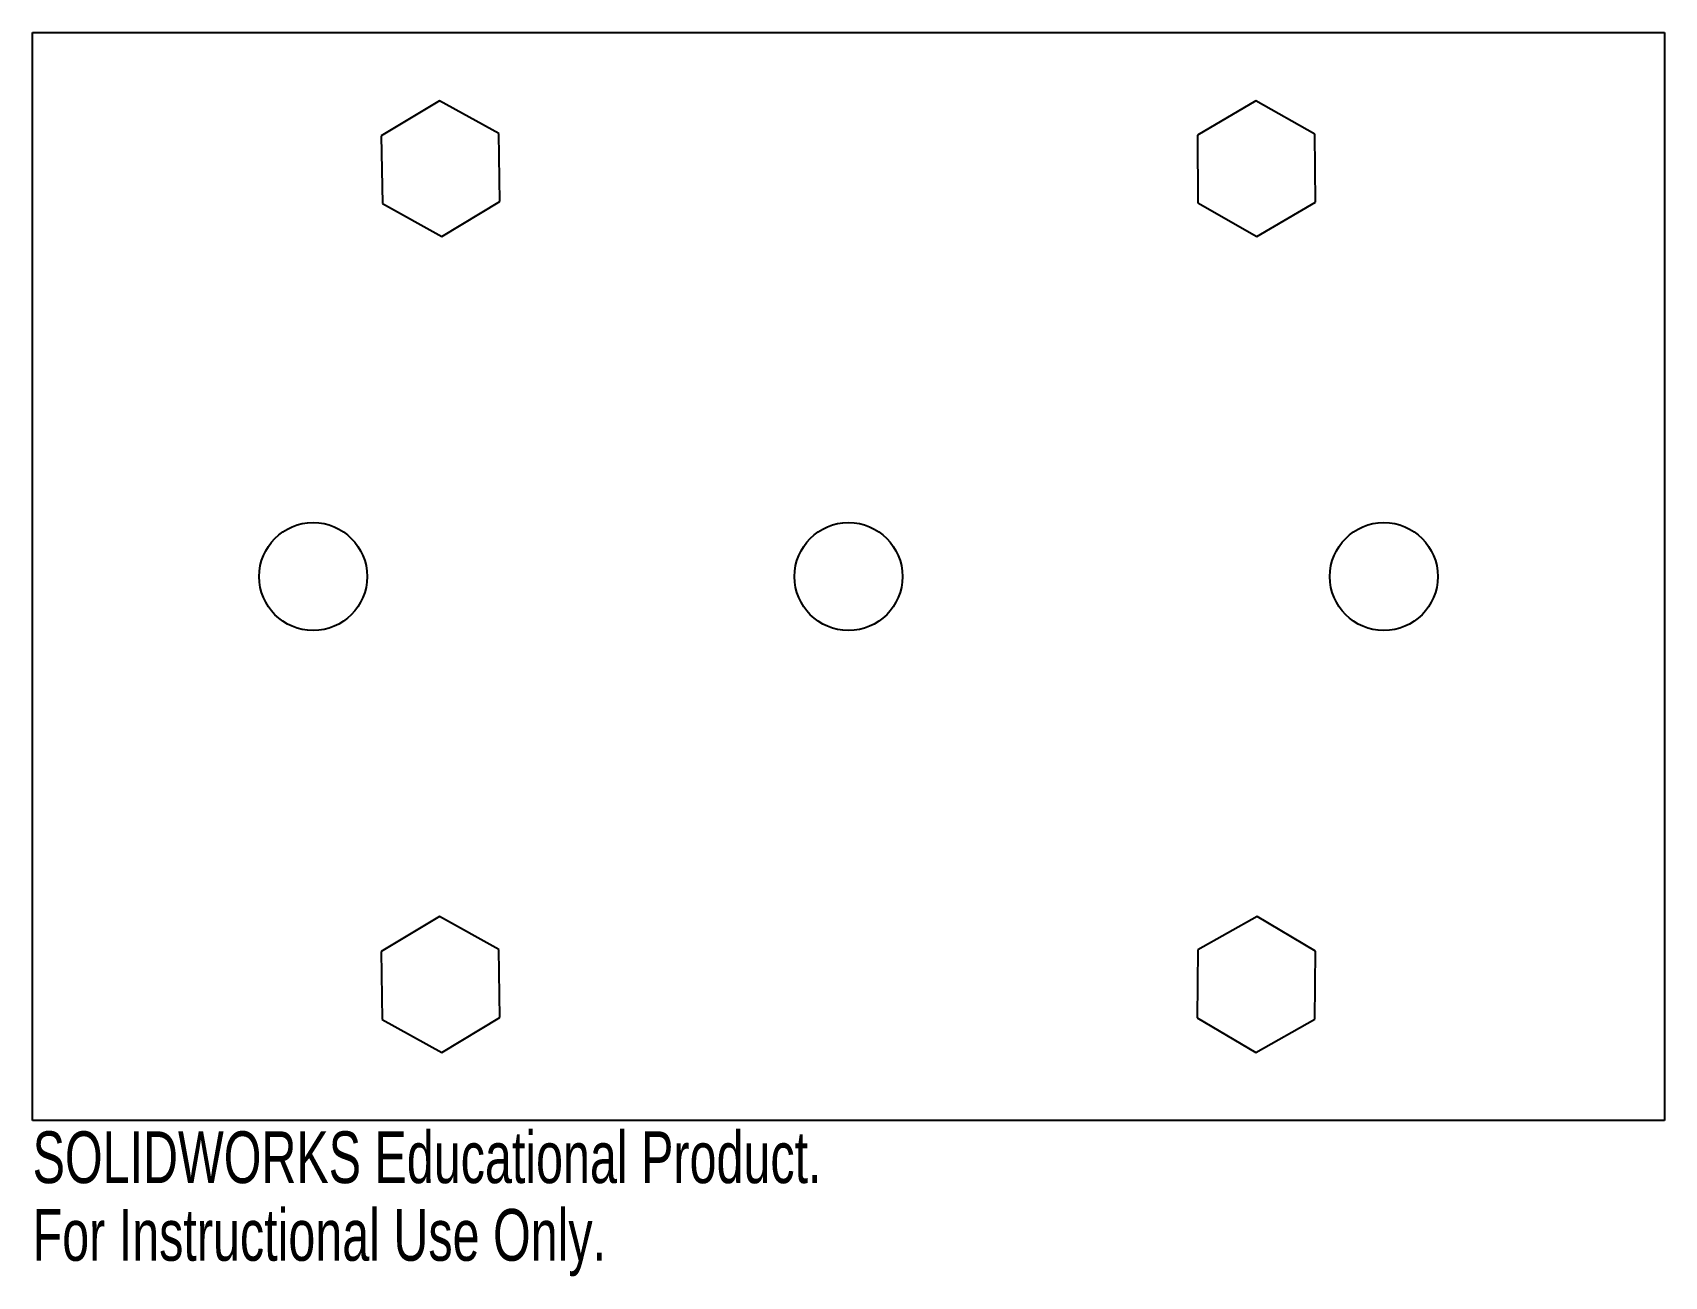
# Model space of a CAD drawing. Header units: inches. Extents: x -3 to 3, y -2.57 to 2.
import ezdxf

# ---------------------------------------------------------------- set-up
doc = ezdxf.new("R2010")
doc.units = ezdxf.units.IN
doc.header["$MEASUREMENT"] = 0
doc.styles.add('SLDTEXTSTYLE0', font='TXT', dxfattribs={"width": 0.7})

msp = doc.modelspace()

# ---------------------------------------------------------------- linework, layer by layer
at = {"color": 7, "linetype": 'Continuous', "lineweight": 25}
for p, q in [((-3, 2), (3, 2)), ((-3, -2), (-3, 2)), ((3, 2), (3, -2)), ((-1.5045, 1.7497), (-1.7185, 1.6209)), ((-1.286, 1.6287), (-1.5045, 1.7497)), ((1.4982, 1.7497), (1.2828, 1.6233)), ((1.7153, 1.6264), (1.4982, 1.7497)), ((-1.7185, 1.6209), (-1.714, 1.3713)), ((-1.2815, 1.3791), (-1.286, 1.6287)), ((1.2828, 1.6233), (1.2847, 1.3736)), ((1.7172, 1.3767), (1.7153, 1.6264)), ((-1.714, 1.3713), (-1.4955, 1.2503)), ((-1.4955, 1.2503), (-1.2815, 1.3791)), ((1.2847, 1.3736), (1.5018, 1.2503)), ((1.5018, 1.2503), (1.7172, 1.3767)), ((-1.5041, -1.2503), (-1.7183, -1.3787)), ((-1.2858, -1.3716), (-1.5041, -1.2503)), ((1.5028, -1.2503), (1.2851, -1.3728)), ((1.7176, -1.3775), (1.5028, -1.2503)), ((-1.7183, -1.3787), (-1.7142, -1.6284)), ((-1.2817, -1.6213), (-1.2858, -1.3716)), ((1.2851, -1.3728), (1.2824, -1.6225)), ((1.7149, -1.6272), (1.7176, -1.3775)), ((-1.7142, -1.6284), (-1.4959, -1.7497)), ((-1.4959, -1.7497), (-1.2817, -1.6213)), ((1.2824, -1.6225), (1.4972, -1.7497)), ((1.4972, -1.7497), (1.7149, -1.6272)), ((3, -2), (-3, -2))]:
    msp.add_line(p, q, dxfattribs=at)
for centre in [(-1.9685, 0), (0, 0), (1.9685, 0)]:
    msp.add_circle(centre, 0.1985, dxfattribs=at)

# ---------------------------------------------------------------- texts
at = {"color": 7, "linetype": 'Continuous', "char_height": 0.1903, "attachment_point": 1, "style": 'SLDTEXTSTYLE0'}
for s, insert in [('SOLIDWORKS Educational Product.', (-3, -2.0401)), ('For Instructional Use Only.', (-3, -2.3256))]:
    msp.add_mtext(s, dxfattribs=dict(at, insert=insert))

doc.saveas('drawing.dxf')
